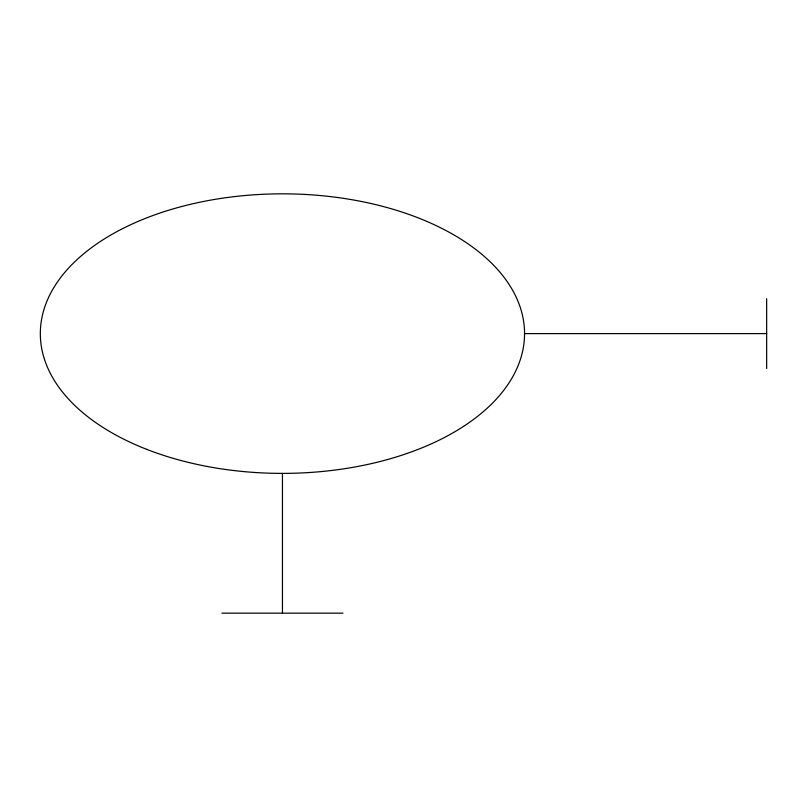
<?xml version="1.0" encoding="UTF-8"?>
<svg xmlns="http://www.w3.org/2000/svg" width="807" height="807" viewBox="0 0 807 807"><rect width="100%" height="100%" fill="white"/><g stroke="black" fill="none" stroke-linecap="round" stroke-linejoin="round"><path stroke-width="1.21" d="M524.55 333.614L766.65 333.614M221.925 613.159L342.975 613.159M766.65 298.671L766.65 368.557M282.45 473.386L282.45 613.159M146.753 449.368A242.1 139.772 0 0 0 523.935 343.58A242.1 139.772 0 0 0 176.662 207.883A242.1 139.772 0 0 0 146.753 449.368"/></g></svg>
